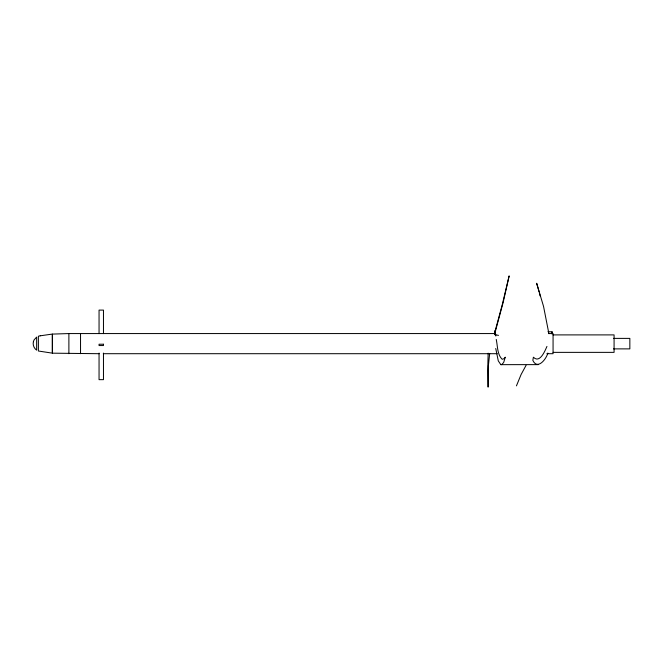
<?xml version="1.0" encoding="UTF-8"?>
<svg xmlns="http://www.w3.org/2000/svg" width="663" height="663" viewBox="0 0 663 663"><rect width="100%" height="100%" fill="white"/><g stroke="black" fill="none" stroke-linecap="round" stroke-linejoin="round"><path stroke-width="0.99" d="M495.178 332.329L495.236 330.265L495.427 332.18M552.055 333.887L552.105 331.831L547.97 331.715M488.15 353.188L487.703 370.219L488.101 387.117L488.382 365.744L489.684 353.545M494.432 333.671L502.247 304.715L509.151 275.883L503.192 302.287L494.499 334.591L498.501 335.37M551.525 333.638L552.105 331.831M516.444 385.866L521.085 374.545L526.082 365.305M546.942 346.418C544.92 351.075 539.757 363.738 533.392 357.2L532.837 360.382C537.502 370.327 546.287 359.155 547.845 353.056M495.75 348.498L498.278 360.871L500.83 364.658L501.75 364.584L503.689 362.446L505.264 357.2L504.22 358.575L502.214 359.321C497.084 354.398 497.706 345.97 496.231 339.439M495.162 333.564L68.886 333.564L52.427 334.094L52.427 353.172L99.152 353.702M548.931 333.564L553.066 333.564L553.066 353.702L546.859 353.702M553.066 334.898L614.079 334.898L614.079 352.368L553.066 352.368M613.466 338.387L629.85 338.387L629.85 348.879L613.466 348.879M103.287 353.702L497.233 353.702M500.83 364.658L538.397 364.625M539.06 291.67L536.657 283.25L543.552 306.43L548.906 333.688M539.317 292.632L540.154 295.996M495.617 334.094L495.808 336.008M103.469 333.63L103.469 310.102L99.052 310.102L99.052 333.63M103.469 353.064L103.469 379.659L99.052 379.659L99.052 353.064M80.538 333.564L80.538 353.702M68.886 333.564L68.886 353.702M33.39 341.702C32.611 344.859 33.954 348.332 36.656 350.147L36.656 337.077L34.078 339.904L33.39 341.702M40.261 335.801L38.379 336.216L38.379 351.009L52.294 353.147L52.294 334.077L40.261 335.801M103.469 344.221L99.052 344.221L99.052 345.547L103.469 345.547L103.469 344.221"/></g></svg>
